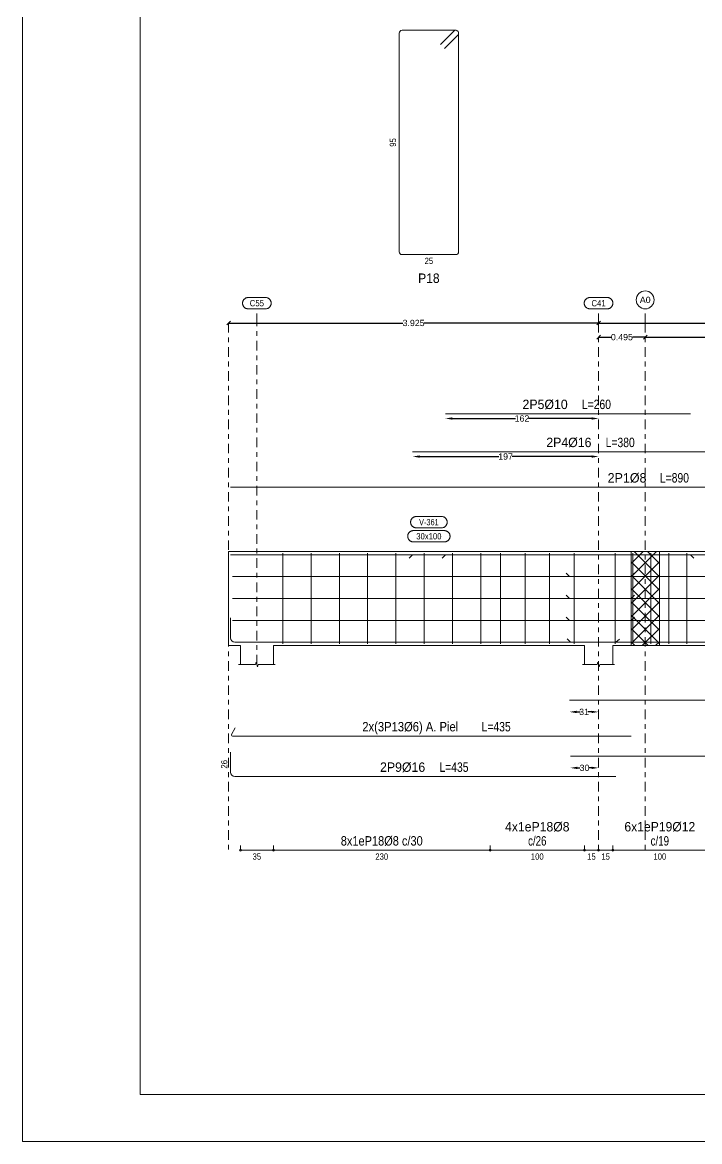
# Model space of a CAD drawing. Header units: millimetres. Extents: x 3 to 479, y -191 to 120.
# Drawn here: x 236.25 to 250.62, y -138.06 to -114.31 of the extents above; entities that cross this region are included whole.
import ezdxf
from ezdxf.enums import TextEntityAlignment as Align

# ---------------------------------------------------------------- set-up
doc = ezdxf.new("R2010")
doc.units = ezdxf.units.MM
doc.linetypes.add('CYPE_RAYAPUNTO', pattern=[0.4125, 0.2025, -0.105, 0, -0.105])
for name, color, linetype, lineweight in [('ALZ_ARM_LONG_ARM_TEXTOS', 3, 'Continuous', 9), ('ALZ_ARM_LONG_TXT_LONG', 3, 'Continuous', 9), ('ALZ_ARM_TRANS_TXT_EST', 3, 'Continuous', 9), ('ALZ_CONT_NUDOS', 122, 'Continuous', 9), ('ALZ_CONT_VIG_HORMIGON', 2, 'Continuous', 9), ('ALZ_COT_COT_ANCLAJES', 3, 'Continuous', 0), ('ALZ_COT_COT_ARM', 3, 'Continuous', 0), ('ALZ_COT_COT_EST', 3, 'Continuous', 0), ('ALZ_COT_COT_LIN_APOYOS', 2, 'CYPE_RAYAPUNTO', 0), ('ALZ_COT_LONGITUD_PROYECTADA', 122, 'Continuous', 0), ('ALZ_COT_TEXTOS_ESTRIBOS', 122, 'Continuous', 0), ('ALZ_REF_COT_LIN_AUX_COTA', 2, 'CYPE_RAYAPUNTO', 9), ('ALZ_REF_REF_NOMBRE', 3, 'Continuous', 9), ('ALZ_REF_REF_REFERENCIA', 3, 'Continuous', 9), ('ALZ_REF_TEXTO_REF_NOMBRE', 3, 'Continuous', 9), ('ALZ_REF_TEXTO_REF_REFERENCIA', 3, 'Continuous', 9), ('ARM_LONGITUDINAL_Ø10', 103, 'Continuous', 9), ('ARM_LONGITUDINAL_Ø16', 212, 'Continuous', 9), ('ARM_LONGITUDINAL_Ø25', 20, 'Continuous', 9), ('ARM_LONGITUDINAL_Ø6', 151, 'Continuous', 9), ('ARM_LONGITUDINAL_Ø8', 32, 'Continuous', 9), ('ARM_TRANSVERSAL_Ø12', 171, 'Continuous', 9), ('ARM_TRANSVERSAL_Ø8', 32, 'Continuous', 9), ('RECUAD_LIMITES', 2, 'Continuous', 0), ('RECUAD_MARCO', 1, 'Continuous', 20), ('SEC_COTAS_TEXTOS_DESPIECE_ESTRIBADO', 122, 'Continuous', 0), ('SEC_REF_TXT_POSICIONES_ARM_ESTRIBOS', 1, 'Continuous', 9)]:
    doc.layers.add(name, color=color, linetype=linetype, lineweight=lineweight)
doc.styles.add('CYPETXT_0.2_romans', font='arial.ttf', dxfattribs={"height": 0.133333})
doc.styles.add('CYPETXT_romans', font='arial.ttf', dxfattribs={"height": 0.2})
doc.dimstyles.new('cype_arrow', dxfattribs={"dimtxt": 0.18, "dimasz": 0.15, "dimexe": 0.05, "dimexo": 0.05, "dimgap": 0, "dimtad": 0, "dimdec": 4, "dimzin": 0, "dimdsep": 46, "dimtxsty": 'CYPETXT_0.2_romans', "dimcen": 0.09, "dimadec": 0, "dimazin": 0, "dimtfac": 1, "dimtdec": 4, "dimtofl": 0, "dimtmove": 2, "dimatfit": 3, "dimfxl": 1, "dimtolj": 1, "dimtzin": 0, "dimarcsym": 0})
doc.dimstyles.new('cype_oblique', dxfattribs={"dimtxt": 0.18, "dimasz": 0.18, "dimexe": 0.05, "dimexo": 0.05, "dimgap": 0, "dimtad": 0, "dimdec": 4, "dimzin": 0, "dimdsep": 46, "dimtxsty": 'CYPETXT_0.2_romans', "dimblk": 'OBLIQUE', "dimtsz": 0.04, "dimcen": 0.09, "dimadec": 0, "dimazin": 0, "dimtfac": 1, "dimtdec": 4, "dimtofl": 0, "dimtmove": 2, "dimatfit": 3, "dimfxl": 1, "dimtolj": 1, "dimtzin": 0, "dimarcsym": 0})

# ---------------------------------------------------------------- blocks, each defined once
blk = doc.blocks.new('*D753')
at = {"layer": 'ALZ_COT_LONGITUD_PROYECTADA', "color": 0, "lineweight": -2, "transparency": 16777216}
for p, q in [((248.438, -121.031), (248.518, -120.951)), ((248.478, -120.991), (248.747, -120.991)), ((249.468, -120.991), (249.198, -120.991)), ((249.428, -121.031), (249.508, -120.951))]:
    blk.add_line(p, q, dxfattribs=at)
at = {"layer": 'Defpoints', "color": 0, "transparency": 16777216}
for p in [(248.478, -120.991), (248.478, -120.991), (249.468, -120.991)]:
    blk.add_point(p, dxfattribs=at)
at = {"layer": 'ALZ_COT_LONGITUD_PROYECTADA', "color": 0, "transparency": 16777216, "insert": (248.973, -120.991), "char_height": 0.1333, "attachment_point": 5, "style": 'CYPETXT_0.2_romans'}
blk.add_mtext('\\A1;0.495', dxfattribs=at)
blk = doc.blocks.new('_OBLIQUE')
at = {"color": 0, "linetype": 'ByBlock', "lineweight": -2}
blk.add_line((-0.5, -0.5), (0.5, 0.5), dxfattribs=at)
blk = doc.blocks.new('*D754')
at = {"layer": 'ALZ_COT_LONGITUD_PROYECTADA', "color": 0, "lineweight": -2, "transparency": 16777216}
for p, q in [((249.428, -121.031), (249.508, -120.951)), ((249.468, -120.991), (253.532, -120.991)), ((257.948, -120.991), (253.883, -120.991)), ((257.908, -121.031), (257.988, -120.951))]:
    blk.add_line(p, q, dxfattribs=at)
at = {"layer": 'Defpoints', "color": 0, "transparency": 16777216}
for p in [(249.468, -120.991), (249.468, -120.991), (257.948, -120.991)]:
    blk.add_point(p, dxfattribs=at)
at = {"layer": 'ALZ_COT_LONGITUD_PROYECTADA', "color": 0, "transparency": 16777216, "insert": (253.708, -120.991), "char_height": 0.1333, "attachment_point": 5, "style": 'CYPETXT_0.2_romans'}
blk.add_mtext('\\A1;4.24', dxfattribs=at)
blk = doc.blocks.new('*D755')
at = {"layer": 'ALZ_COT_LONGITUD_PROYECTADA', "color": 0, "lineweight": -2, "transparency": 16777216}
for p, q in [((240.588, -120.731), (240.668, -120.651)), ((240.628, -120.691), (244.327, -120.691)), ((248.478, -120.691), (244.778, -120.691)), ((248.438, -120.731), (248.518, -120.651))]:
    blk.add_line(p, q, dxfattribs=at)
at = {"layer": 'Defpoints', "color": 0, "transparency": 16777216}
for p in [(240.628, -120.691), (240.628, -120.691), (248.478, -120.691)]:
    blk.add_point(p, dxfattribs=at)
at = {"layer": 'ALZ_COT_LONGITUD_PROYECTADA', "color": 0, "transparency": 16777216, "insert": (244.553, -120.691), "char_height": 0.1333, "attachment_point": 5, "style": 'CYPETXT_0.2_romans'}
blk.add_mtext('\\A1;3.925', dxfattribs=at)
blk = doc.blocks.new('*D756')
at = {"layer": 'ALZ_COT_LONGITUD_PROYECTADA', "color": 0, "lineweight": -2, "transparency": 16777216}
for p, q in [((248.438, -120.731), (248.518, -120.651)), ((248.478, -120.691), (252.984, -120.691)), ((257.948, -120.691), (253.441, -120.691)), ((257.908, -120.731), (257.988, -120.651))]:
    blk.add_line(p, q, dxfattribs=at)
at = {"layer": 'Defpoints', "color": 0, "transparency": 16777216}
for p in [(248.478, -120.691), (248.478, -120.691), (257.948, -120.691)]:
    blk.add_point(p, dxfattribs=at)
at = {"layer": 'ALZ_COT_LONGITUD_PROYECTADA', "color": 0, "transparency": 16777216, "insert": (253.213, -120.691), "char_height": 0.1333, "attachment_point": 5, "style": 'CYPETXT_0.2_romans'}
blk.add_mtext('\\A1;4.735', dxfattribs=at)
blk = doc.blocks.new('*D760')
at = {"layer": 'ALZ_COT_COT_ARM', "color": 0, "lineweight": -2, "transparency": 16777216}
for p, q in [((248.013, -128.942), (248.087, -128.942)), ((248.328, -128.942), (248.253, -128.942))]:
    blk.add_line(p, q, dxfattribs=at)
at = {"layer": 'ALZ_COT_COT_ARM', "color": 0, "transparency": 16777216}
for points in [[(248.013, -128.917), (248.013, -128.967), (247.863, -128.942)], [(248.328, -128.917), (248.328, -128.967), (248.478, -128.942)]]:
    blk.add_solid(points, dxfattribs=at)
at = {"layer": 'Defpoints', "color": 0, "transparency": 16777216}
for p in [(247.863, -128.942), (248.478, -128.942), (248.478, -128.942)]:
    blk.add_point(p, dxfattribs=at)
at = {"layer": 'ALZ_COT_COT_ARM', "color": 0, "transparency": 16777216, "insert": (248.17, -128.942), "char_height": 0.1333, "attachment_point": 5, "style": 'CYPETXT_0.2_romans'}
blk.add_mtext('\\A1;31', dxfattribs=at)
blk = doc.blocks.new('*D764')
at = {"layer": 'ALZ_COT_COT_ARM', "color": 0, "lineweight": -2, "transparency": 16777216}
for p, q in [((244.683, -123.524), (246.364, -123.524)), ((248.328, -123.524), (246.646, -123.524))]:
    blk.add_line(p, q, dxfattribs=at)
at = {"layer": 'ALZ_COT_COT_ARM', "color": 0, "transparency": 16777216}
for points in [[(244.683, -123.499), (244.683, -123.549), (244.533, -123.524)], [(248.328, -123.499), (248.328, -123.549), (248.478, -123.524)]]:
    blk.add_solid(points, dxfattribs=at)
at = {"layer": 'Defpoints', "color": 0, "transparency": 16777216}
for p in [(244.533, -123.524), (248.478, -123.524), (248.478, -123.524)]:
    blk.add_point(p, dxfattribs=at)
at = {"layer": 'ALZ_COT_COT_ARM', "color": 0, "transparency": 16777216, "insert": (246.505, -123.524), "char_height": 0.1333, "attachment_point": 5, "style": 'CYPETXT_0.2_romans'}
blk.add_mtext('\\A1;197', dxfattribs=at)
blk = doc.blocks.new('*D765')
at = {"layer": 'ALZ_COT_COT_ARM', "color": 0, "lineweight": -2, "transparency": 16777216}
for p, q in [((245.378, -122.717), (246.713, -122.717)), ((248.328, -122.717), (246.993, -122.717))]:
    blk.add_line(p, q, dxfattribs=at)
at = {"layer": 'ALZ_COT_COT_ARM', "color": 0, "transparency": 16777216}
for points in [[(245.378, -122.692), (245.378, -122.742), (245.228, -122.717)], [(248.328, -122.692), (248.328, -122.742), (248.478, -122.717)]]:
    blk.add_solid(points, dxfattribs=at)
at = {"layer": 'Defpoints', "color": 0, "transparency": 16777216}
for p in [(245.228, -122.717), (248.478, -122.717), (248.478, -122.717)]:
    blk.add_point(p, dxfattribs=at)
at = {"layer": 'ALZ_COT_COT_ARM', "color": 0, "transparency": 16777216, "insert": (246.853, -122.717), "char_height": 0.1333, "attachment_point": 5, "style": 'CYPETXT_0.2_romans'}
blk.add_mtext('\\A1;162', dxfattribs=at)
blk = doc.blocks.new('*D769')
at = {"layer": 'ALZ_COT_COT_ARM', "color": 0, "lineweight": -2, "transparency": 16777216}
for p, q in [((248.03, -130.129), (248.083, -130.129)), ((248.328, -130.129), (248.274, -130.129))]:
    blk.add_line(p, q, dxfattribs=at)
at = {"layer": 'ALZ_COT_COT_ARM', "color": 0, "transparency": 16777216}
for points in [[(248.03, -130.104), (248.03, -130.154), (247.88, -130.129)], [(248.328, -130.104), (248.328, -130.154), (248.478, -130.129)]]:
    blk.add_solid(points, dxfattribs=at)
at = {"layer": 'Defpoints', "color": 0, "transparency": 16777216}
for p in [(247.88, -130.129), (248.478, -130.129), (248.478, -130.129)]:
    blk.add_point(p, dxfattribs=at)
at = {"layer": 'ALZ_COT_COT_ARM', "color": 0, "transparency": 16777216, "insert": (248.179, -130.129), "char_height": 0.1333, "attachment_point": 5, "style": 'CYPETXT_0.2_romans'}
blk.add_mtext('\\A1;30', dxfattribs=at)

msp = doc.modelspace()

# ---------------------------------------------------------------- linework, layer by layer
at = {"layer": 'ALZ_CONT_NUDOS', "lineweight": 0}
for p, q in [((249.16751, -125.79065), (249.42243, -125.53573)), ((249.16751, -126.07349), (249.70527, -125.53573)), ((249.76751, -126.07349), (249.22974, -125.53573)), ((249.76751, -125.79065), (249.51259, -125.53573)), ((249.16751, -126.35633), (249.76751, -125.75633)), ((249.76751, -126.35633), (249.16751, -125.75633)), ((249.16751, -126.63917), (249.76751, -126.03917)), ((249.76751, -126.63917), (249.16751, -126.03917)), ((249.16751, -126.92202), (249.76751, -126.32202)), ((249.76751, -126.92202), (249.16751, -126.32202)), ((249.16751, -127.20486), (249.76751, -126.60486)), ((249.76751, -127.20486), (249.16751, -126.60486)), ((249.16751, -127.4877), (249.76751, -126.8877)), ((249.76751, -127.4877), (249.16751, -126.8877)), ((249.53269, -127.53573), (249.16751, -127.17055)), ((249.40233, -127.53573), (249.76751, -127.17055)), ((249.24984, -127.53573), (249.16751, -127.45339)), ((249.68517, -127.53573), (249.76751, -127.45339))]:
    msp.add_line(p, q, dxfattribs=at)
at = {"layer": 'ALZ_CONT_NUDOS'}
for p, q in [((240.87751, -127.53573), (240.87751, -127.93573)), ((241.57751, -127.53573), (241.57751, -127.93573)), ((248.17751, -127.53573), (248.17751, -127.93573)), ((248.77751, -127.53573), (248.77751, -127.93573))]:
    msp.add_line(p, q, dxfattribs=at)
for points in [[(241.57751, -125.53573), (240.87751, -125.53573), (240.62751, -125.53573), (240.62751, -127.53573), (240.87751, -127.53573)], [(248.17751, -125.53573), (248.77751, -125.53573)], [(240.83751, -127.93573), (241.19751, -127.93573), (241.21251, -127.88573), (241.24251, -127.98573), (241.25751, -127.93573), (241.61751, -127.93573)], [(248.13751, -127.93573), (248.44751, -127.93573), (248.46251, -127.88573), (248.49251, -127.98573), (248.50751, -127.93573), (248.81751, -127.93573)]]:
    msp.add_lwpolyline(points, dxfattribs=at)
at = {"layer": 'ALZ_CONT_NUDOS', "lineweight": 0}
msp.add_lwpolyline([(249.16751, -125.53573), (249.16751, -127.53573), (249.76751, -127.53573), (249.76751, -125.53573), (249.16751, -125.53573)], close=True, dxfattribs=at)
at = {"layer": 'ALZ_CONT_VIG_HORMIGON'}
for p, q in [((241.57751, -125.53573), (248.17751, -125.53573)), ((248.77751, -125.53573), (249.46751, -125.53573)), ((249.46751, -125.53573), (257.64751, -125.53573)), ((241.57751, -127.53573), (248.17751, -127.53573)), ((248.77751, -127.53573), (249.46751, -127.53573)), ((249.46751, -127.53573), (257.64751, -127.53573))]:
    msp.add_line(p, q, dxfattribs=at)
at = {"layer": 'ALZ_COT_COT_EST'}
for p, q in [((240.87751, -131.87754), (240.87751, -131.77754)), ((241.57751, -131.87754), (241.57751, -131.77754)), ((246.17751, -131.87754), (246.17751, -131.77754)), ((248.17751, -131.87754), (248.17751, -131.77754)), ((248.47751, -131.87754), (248.47751, -131.77754)), ((248.77751, -131.87754), (248.77751, -131.77754))]:
    msp.add_line(p, q, dxfattribs=at)
for points in [[(240.87751, -131.87754), (241.57751, -131.87754), (241.57751, -131.77754)], [(241.57751, -131.87754), (246.17751, -131.87754), (246.17751, -131.77754)], [(246.17751, -131.87754), (248.17751, -131.87754), (248.17751, -131.77754)], [(248.17751, -131.87754), (248.47751, -131.87754), (248.47751, -131.77754)], [(248.47751, -131.87754), (248.77751, -131.87754), (248.77751, -131.77754)], [(248.77751, -131.87754), (250.77751, -131.87754), (250.77751, -131.77754)]]:
    msp.add_lwpolyline(points, dxfattribs=at)
for centre in [(240.87751, -131.87754), (241.57751, -131.87754), (241.57751, -131.87754), (246.17751, -131.87754), (246.17751, -131.87754), (248.17751, -131.87754), (248.17751, -131.87754), (248.47751, -131.87754), (248.47751, -131.87754), (248.77751, -131.87754), (248.77751, -131.87754)]:
    msp.add_circle(centre, 0.02, dxfattribs=at)
at = {"layer": 'ALZ_COT_COT_LIN_APOYOS'}
for p, q in [((240.62751, -120.69082), (240.62751, -131.87754)), ((248.47751, -120.69082), (248.47751, -131.87754)), ((248.47751, -120.69082), (248.47751, -131.87754)), ((249.46751, -120.69082), (249.46751, -131.87754))]:
    msp.add_line(p, q, dxfattribs=at)
at = {"layer": 'ALZ_REF_COT_LIN_AUX_COTA'}
for p, q in [((241.22751, -120.69082), (241.22751, -120.39082)), ((248.47751, -120.69082), (248.47751, -120.39082)), ((249.46751, -120.69082), (249.46751, -120.39082)), ((241.22751, -127.93573), (241.22751, -120.69082))]:
    msp.add_line(p, q, dxfattribs=at)
at = {"layer": 'ALZ_REF_REF_NOMBRE'}
for points in [[(245.14551, -124.79573), (245.15352, -124.79599), (245.1615, -124.7968), (245.16941, -124.79813), (245.17721, -124.79999), (245.18487, -124.80237), (245.19235, -124.80525), (245.19963, -124.80862), (245.20666, -124.81248), (245.21342, -124.81679), (245.21988, -124.82155), (245.226, -124.82673), (245.23176, -124.8323), (245.23714, -124.83825), (245.24211, -124.84454), (245.24665, -124.85116), (245.25074, -124.85806), (245.25436, -124.86521), (245.25749, -124.8726), (245.26012, -124.88017), (245.26224, -124.88791), (245.26383, -124.89577), (245.2649, -124.90371), (245.26544, -124.91172), (245.26544, -124.91974), (245.2649, -124.92774), (245.26383, -124.93569), (245.26224, -124.94354), (245.26012, -124.95128), (245.25749, -124.95885), (245.25436, -124.96624), (245.25074, -124.9734), (245.24665, -124.9803), (245.24211, -124.98691), (245.23714, -124.9932), (245.23176, -124.99915), (245.226, -125.00472), (245.21988, -125.0099), (245.21342, -125.01466), (245.20666, -125.01897), (245.19963, -125.02283), (245.19235, -125.0262), (245.18487, -125.02909), (245.17721, -125.03146), (245.16941, -125.03332), (245.1615, -125.03466), (245.15352, -125.03546), (245.14551, -125.03573), (244.60951, -125.03573), (244.60149, -125.03546), (244.59351, -125.03466), (244.5856, -125.03332), (244.5778, -125.03146), (244.57014, -125.02909), (244.56266, -125.0262), (244.55538, -125.02283), (244.54835, -125.01897), (244.54159, -125.01466), (244.53514, -125.0099), (244.52901, -125.00472), (244.52325, -124.99915), (244.51787, -124.9932), (244.5129, -124.98691), (244.50836, -124.9803), (244.50427, -124.9734), (244.50065, -124.96624), (244.49752, -124.95885), (244.49489, -124.95128), (244.49277, -124.94354), (244.49118, -124.93569), (244.49011, -124.92774), (244.48957, -124.91974), (244.48957, -124.91172), (244.49011, -124.90371), (244.49118, -124.89577), (244.49277, -124.88791), (244.49489, -124.88017), (244.49752, -124.8726), (244.50065, -124.86521), (244.50427, -124.85806), (244.50836, -124.85116), (244.5129, -124.84454), (244.51787, -124.83825), (244.52325, -124.8323), (244.52901, -124.82673), (244.53514, -124.82155), (244.54159, -124.81679), (244.54835, -124.81248), (244.55538, -124.80862), (244.56266, -124.80525), (244.57014, -124.80237), (244.5778, -124.79999), (244.5856, -124.79813), (244.59351, -124.7968), (244.60149, -124.79599), (244.60951, -124.79573), (245.14551, -124.79573)], [(245.20651, -125.09573), (245.21452, -125.09599), (245.2225, -125.0968), (245.23041, -125.09813), (245.23821, -125.09999), (245.24587, -125.10237), (245.25335, -125.10525), (245.26063, -125.10862), (245.26766, -125.11248), (245.27442, -125.11679), (245.28088, -125.12155), (245.287, -125.12673), (245.29276, -125.1323), (245.29814, -125.13825), (245.30311, -125.14454), (245.30765, -125.15116), (245.31174, -125.15806), (245.31536, -125.16521), (245.31849, -125.1726), (245.32112, -125.18017), (245.32324, -125.18791), (245.32483, -125.19577), (245.3259, -125.20371), (245.32644, -125.21172), (245.32644, -125.21974), (245.3259, -125.22774), (245.32483, -125.23569), (245.32324, -125.24354), (245.32112, -125.25128), (245.31849, -125.25885), (245.31536, -125.26624), (245.31174, -125.2734), (245.30765, -125.2803), (245.30311, -125.28691), (245.29814, -125.2932), (245.29276, -125.29915), (245.287, -125.30472), (245.28088, -125.3099), (245.27442, -125.31466), (245.26766, -125.31897), (245.26063, -125.32283), (245.25335, -125.3262), (245.24587, -125.32909), (245.23821, -125.33146), (245.23041, -125.33332), (245.2225, -125.33466), (245.21452, -125.33546), (245.20651, -125.33573), (244.54851, -125.33573), (244.54049, -125.33546), (244.53251, -125.33466), (244.5246, -125.33332), (244.5168, -125.33146), (244.50914, -125.32909), (244.50166, -125.3262), (244.49438, -125.32283), (244.48735, -125.31897), (244.48059, -125.31466), (244.47414, -125.3099), (244.46801, -125.30472), (244.46225, -125.29915), (244.45687, -125.2932), (244.4519, -125.28691), (244.44736, -125.2803), (244.44327, -125.2734), (244.43965, -125.26624), (244.43652, -125.25885), (244.43389, -125.25128), (244.43177, -125.24354), (244.43018, -125.23569), (244.42911, -125.22774), (244.42857, -125.21974), (244.42857, -125.21172), (244.42911, -125.20371), (244.43018, -125.19577), (244.43177, -125.18791), (244.43389, -125.18017), (244.43652, -125.1726), (244.43965, -125.16521), (244.44327, -125.15806), (244.44736, -125.15116), (244.4519, -125.14454), (244.45687, -125.13825), (244.46225, -125.1323), (244.46801, -125.12673), (244.47414, -125.12155), (244.48059, -125.11679), (244.48735, -125.11248), (244.49438, -125.10862), (244.50166, -125.10525), (244.50914, -125.10237), (244.5168, -125.09999), (244.5246, -125.09813), (244.53251, -125.0968), (244.54049, -125.09599), (244.54851, -125.09573), (245.20651, -125.09573)]]:
    msp.add_lwpolyline(points, close=True, dxfattribs=at)
at = {"layer": 'ALZ_REF_REF_REFERENCIA'}
for points in [[(241.41151, -120.15082), (241.41952, -120.15109), (241.4275, -120.15189), (241.43541, -120.15322), (241.44321, -120.15508), (241.45087, -120.15746), (241.45835, -120.16034), (241.46563, -120.16372), (241.47266, -120.16757), (241.47942, -120.17189), (241.48588, -120.17664), (241.492, -120.18182), (241.49776, -120.1874), (241.50314, -120.19334), (241.50811, -120.19964), (241.51265, -120.20625), (241.51674, -120.21315), (241.52036, -120.22031), (241.52349, -120.22769), (241.52612, -120.23527), (241.52824, -120.243), (241.52983, -120.25086), (241.5309, -120.25881), (241.53144, -120.26681), (241.53144, -120.27483), (241.5309, -120.28283), (241.52983, -120.29078), (241.52824, -120.29864), (241.52612, -120.30637), (241.52349, -120.31395), (241.52036, -120.32133), (241.51674, -120.32849), (241.51265, -120.33539), (241.50811, -120.342), (241.50314, -120.3483), (241.49776, -120.35424), (241.492, -120.35982), (241.48588, -120.365), (241.47942, -120.36975), (241.47266, -120.37407), (241.46563, -120.37792), (241.45835, -120.3813), (241.45087, -120.38418), (241.44321, -120.38656), (241.43541, -120.38842), (241.4275, -120.38975), (241.41952, -120.39055), (241.41151, -120.39082), (241.04351, -120.39082), (241.03549, -120.39055), (241.02751, -120.38975), (241.0196, -120.38842), (241.0118, -120.38656), (241.00414, -120.38418), (240.99666, -120.3813), (240.98938, -120.37792), (240.98235, -120.37407), (240.97559, -120.36975), (240.96914, -120.365), (240.96301, -120.35982), (240.95725, -120.35424), (240.95187, -120.3483), (240.9469, -120.342), (240.94236, -120.33539), (240.93827, -120.32849), (240.93465, -120.32133), (240.93152, -120.31395), (240.92889, -120.30637), (240.92677, -120.29864), (240.92518, -120.29078), (240.92411, -120.28283), (240.92357, -120.27483), (240.92357, -120.26681), (240.92411, -120.25881), (240.92518, -120.25086), (240.92677, -120.243), (240.92889, -120.23527), (240.93152, -120.22769), (240.93465, -120.22031), (240.93827, -120.21315), (240.94236, -120.20625), (240.9469, -120.19964), (240.95187, -120.19334), (240.95725, -120.1874), (240.96301, -120.18182), (240.96914, -120.17664), (240.97559, -120.17189), (240.98235, -120.16757), (240.98938, -120.16372), (240.99666, -120.16034), (241.00414, -120.15746), (241.0118, -120.15508), (241.0196, -120.15322), (241.02751, -120.15189), (241.03549, -120.15109), (241.04351, -120.15082), (241.41151, -120.15082)], [(248.66151, -120.15082), (248.66952, -120.15109), (248.6775, -120.15189), (248.68541, -120.15322), (248.69321, -120.15508), (248.70087, -120.15746), (248.70835, -120.16034), (248.71563, -120.16372), (248.72266, -120.16757), (248.72942, -120.17189), (248.73588, -120.17664), (248.742, -120.18182), (248.74776, -120.1874), (248.75314, -120.19334), (248.75811, -120.19964), (248.76265, -120.20625), (248.76674, -120.21315), (248.77036, -120.22031), (248.77349, -120.22769), (248.77612, -120.23527), (248.77824, -120.243), (248.77983, -120.25086), (248.7809, -120.25881), (248.78144, -120.26681), (248.78144, -120.27483), (248.7809, -120.28283), (248.77983, -120.29078), (248.77824, -120.29864), (248.77612, -120.30637), (248.77349, -120.31395), (248.77036, -120.32133), (248.76674, -120.32849), (248.76265, -120.33539), (248.75811, -120.342), (248.75314, -120.3483), (248.74776, -120.35424), (248.742, -120.35982), (248.73588, -120.365), (248.72942, -120.36975), (248.72266, -120.37407), (248.71563, -120.37792), (248.70835, -120.3813), (248.70087, -120.38418), (248.69321, -120.38656), (248.68541, -120.38842), (248.6775, -120.38975), (248.66952, -120.39055), (248.66151, -120.39082), (248.29351, -120.39082), (248.28549, -120.39055), (248.27751, -120.38975), (248.2696, -120.38842), (248.2618, -120.38656), (248.25414, -120.38418), (248.24666, -120.3813), (248.23938, -120.37792), (248.23235, -120.37407), (248.22559, -120.36975), (248.21914, -120.365), (248.21301, -120.35982), (248.20725, -120.35424), (248.20187, -120.3483), (248.1969, -120.342), (248.19236, -120.33539), (248.18827, -120.32849), (248.18465, -120.32133), (248.18152, -120.31395), (248.17889, -120.30637), (248.17677, -120.29864), (248.17518, -120.29078), (248.17411, -120.28283), (248.17357, -120.27483), (248.17357, -120.26681), (248.17411, -120.25881), (248.17518, -120.25086), (248.17677, -120.243), (248.17889, -120.23527), (248.18152, -120.22769), (248.18465, -120.22031), (248.18827, -120.21315), (248.19236, -120.20625), (248.1969, -120.19964), (248.20187, -120.19334), (248.20725, -120.1874), (248.21301, -120.18182), (248.21914, -120.17664), (248.22559, -120.17189), (248.23235, -120.16757), (248.23938, -120.16372), (248.24666, -120.16034), (248.25414, -120.15746), (248.2618, -120.15508), (248.2696, -120.15322), (248.27751, -120.15189), (248.28549, -120.15109), (248.29351, -120.15082), (248.66151, -120.15082)]]:
    msp.add_lwpolyline(points, close=True, dxfattribs=at)
msp.add_circle((249.46751, -120.20059), 0.19023, dxfattribs=at)
at = {"layer": 'ARM_LONGITUDINAL_Ø10'}
for p, q in [((245.22841, -125.60773), (245.1577, -125.67844)), ((250.42841, -125.60773), (250.49912, -125.67844))]:
    msp.add_line(p, q, dxfattribs=at)
for points in [[(245.22841, -122.61664), (250.42841, -122.61664)], [(245.22841, -125.60773), (250.42841, -125.60773)]]:
    msp.add_lwpolyline(points, dxfattribs=at)
at = {"layer": 'ARM_LONGITUDINAL_Ø16'}
for p, q in [((244.53293, -125.60773), (244.46222, -125.67844)), ((248.84751, -127.46373), (248.92256, -127.39764))]:
    msp.add_line(p, q, dxfattribs=at)
for points in [[(244.53293, -123.42408), (252.13293, -123.42408)], [(244.53293, -125.60773), (252.13293, -125.60773)], [(240.66751, -126.94373), (240.66751, -127.36773), (240.67481, -127.40446), (240.69562, -127.43561), (240.72677, -127.45642), (240.76351, -127.46373), (248.84751, -127.46373)], [(240.66751, -129.79323), (240.66751, -130.21723), (240.67481, -130.25397), (240.69562, -130.28511), (240.72677, -130.30592), (240.76351, -130.31323), (248.84751, -130.31323)]]:
    msp.add_lwpolyline(points, dxfattribs=at)
at = {"layer": 'ARM_LONGITUDINAL_Ø25'}
msp.add_line((247.87955, -127.46373), (247.80884, -127.39302), dxfattribs=at)
for points in [[(247.87955, -127.46373), (258.37955, -127.46373)], [(247.87955, -129.88253), (258.37955, -129.88253)]]:
    msp.add_lwpolyline(points, dxfattribs=at)
at = {"layer": 'ARM_LONGITUDINAL_Ø6'}
for p, q in [((247.86251, -126.07173), (247.79179, -126.00102)), ((249.16751, -126.07173), (249.23822, -126.00102)), ((247.86251, -126.53573), (247.79179, -126.46502)), ((249.16751, -126.53573), (249.23822, -126.46502)), ((247.86251, -126.99973), (247.79179, -126.92902)), ((249.16751, -126.99973), (249.23822, -126.92902))]:
    msp.add_line(p, q, dxfattribs=at)
for points in [[(240.70907, -126.07173), (249.16751, -126.07173)], [(247.86251, -126.07173), (258.56251, -126.07173)], [(240.70907, -126.53573), (249.16751, -126.53573)], [(247.86251, -126.53573), (258.56251, -126.53573)], [(240.70907, -126.99973), (249.16751, -126.99973)], [(247.86251, -126.99973), (258.56251, -126.99973)], [(247.86251, -128.69596), (258.56251, -128.69596)], [(240.76751, -129.28195), (240.68829, -129.41916), (240.6908, -129.43338), (240.69802, -129.44588), (240.70907, -129.45516), (249.16751, -129.45516)]]:
    msp.add_lwpolyline(points, dxfattribs=at)
at = {"layer": 'ARM_LONGITUDINAL_Ø8'}
for points in [[(240.66751, -124.17573), (258.46751, -124.17573)], [(240.66751, -125.60773), (258.46751, -125.60773)]]:
    msp.add_lwpolyline(points, dxfattribs=at)
at = {"layer": 'ARM_TRANSVERSAL_Ø12'}
for p, q in [((248.82751, -125.57573), (248.82751, -127.49573)), ((249.20751, -125.57573), (249.20751, -127.49573)), ((249.58751, -125.57573), (249.58751, -127.49573)), ((249.96751, -125.57573), (249.96751, -127.49573)), ((250.34751, -125.57573), (250.34751, -127.49573))]:
    msp.add_line(p, q, dxfattribs=at)
at = {"layer": 'ARM_TRANSVERSAL_Ø8'}
for p, q in [((241.77751, -125.57573), (241.77751, -127.49573)), ((242.37751, -125.57573), (242.37751, -127.49573)), ((242.97751, -125.57573), (242.97751, -127.49573)), ((243.57751, -125.57573), (243.57751, -127.49573)), ((244.17751, -125.57573), (244.17751, -127.49573)), ((244.77751, -125.57573), (244.77751, -127.49573)), ((245.37751, -125.57573), (245.37751, -127.49573)), ((245.97751, -125.57573), (245.97751, -127.49573)), ((246.39751, -125.57573), (246.39751, -127.49573)), ((246.91751, -125.57573), (246.91751, -127.49573)), ((247.43751, -125.57573), (247.43751, -127.49573)), ((247.95751, -125.57573), (247.95751, -127.49573))]:
    msp.add_line(p, q, dxfattribs=at)
msp.add_lwpolyline([(245.20709, -114.86564), (245.48993, -114.58279), (245.49605, -114.57564), (245.50097, -114.56761), (245.50457, -114.55891), (245.50677, -114.54975), (245.50751, -114.54037), (245.50635, -114.52866), (245.50294, -114.51741), (245.49739, -114.50703), (245.48993, -114.49794), (245.48084, -114.49048), (245.47047, -114.48494), (245.45921, -114.48152), (245.44751, -114.48037), (244.30751, -114.48037), (244.28454, -114.48494), (244.26508, -114.49794), (244.25207, -114.51741), (244.24751, -114.54037), (244.24751, -119.18037), (244.25207, -119.20333), (244.26508, -119.22279), (244.28454, -119.2358), (244.30751, -119.24037), (245.44751, -119.24037), (245.47047, -119.2358), (245.48993, -119.22279), (245.50294, -119.20333), (245.50751, -119.18037), (245.50751, -114.54037), (245.50635, -114.52866), (245.50294, -114.51741), (245.49739, -114.50703), (245.48993, -114.49794), (245.48084, -114.49048), (245.47047, -114.48494), (245.45921, -114.48152), (245.44751, -114.48037), (245.4358, -114.48152), (245.42454, -114.48494), (245.41417, -114.49048), (245.40508, -114.49794), (245.12224, -114.78078)], dxfattribs=at)
at = {"layer": 'RECUAD_LIMITES'}
msp.add_lwpolyline([(236.25251, -138.05816), (295.65251, -138.05816), (295.65251, -96.05816), (236.25251, -96.05816), (236.25251, -138.05816)], close=True, dxfattribs=at)
at = {"layer": 'RECUAD_MARCO'}
msp.add_lwpolyline([(238.75251, -137.05816), (294.65251, -137.05816), (294.65251, -97.05816), (238.75251, -97.05816), (238.75251, -137.05816)], close=True, dxfattribs=at)

# ---------------------------------------------------------------- texts
at = {"layer": 'ALZ_ARM_LONG_ARM_TEXTOS', "style": 'CYPETXT_romans'}
for s, width, p in [('2P5%%c10', 0.935124, (247.34341, -122.51664)), ('2P4%%c16', 0.935124, (247.84793, -123.32408)), ('2P1%%c8', 0.947337, (249.08251, -124.07573)), ('2x(3P13%%c6) A. Piel', 0.851134, (244.48251, -129.35516)), ('2P9%%c16', 0.935124, (244.32051, -130.21323))]:
    msp.add_text(s, height=0.2, dxfattribs=dict(at, width=width)).set_placement(p, align=Align.CENTER)
at = {"layer": 'ALZ_ARM_LONG_TXT_LONG', "style": 'CYPETXT_romans', "width": 0.785606}
for s, p in [(' L=260', (248.40191, -122.51664)), (' L=380', (248.90643, -123.32408)), (' L=890', (250.05701, -124.07573)), (' L=435', (246.27451, -129.35516)), (' L=435', (245.37901, -130.21323))]:
    msp.add_text(s, height=0.2, dxfattribs=at).set_placement(p, align=Align.CENTER)
at = {"layer": 'ALZ_ARM_TRANS_TXT_EST', "style": 'CYPETXT_romans'}
for s, width, p in [('4x1eP18%%c8', 0.92733, (247.17751, -131.47754)), ('6x1eP19%%c12', 0.92177, (249.77751, -131.47754)), ('8x1eP18%%c8 c/30', 0.835132, (243.87751, -131.77754)), ('c/26', 0.739875, (247.17751, -131.77754)), ('c/19', 0.739875, (249.77751, -131.77754))]:
    msp.add_text(s, height=0.2, dxfattribs=dict(at, width=width)).set_placement(p, align=Align.CENTER)
at = {"layer": 'ALZ_COT_COT_ANCLAJES', "style": 'CYPETXT_romans', "width": 0.872274}
msp.add_text('26', height=0.133333, rotation=90, dxfattribs=at).set_placement((240.60084, -130.05323), align=Align.CENTER)
at = {"layer": 'ALZ_COT_TEXTOS_ESTRIBOS', "style": 'CYPETXT_romans', "width": 0.872274}
for s, p in [('35', (241.22751, -131.94421)), ('230', (243.87751, -131.94421)), ('100', (247.17751, -131.94421)), ('15', (248.32751, -131.94421)), ('15', (248.62751, -131.94421)), ('100', (249.77751, -131.94421))]:
    msp.add_text(s, height=0.133333, dxfattribs=at).set_placement(p, align=Align.TOP_CENTER)
at = {"layer": 'ALZ_REF_TEXTO_REF_NOMBRE', "style": 'CYPETXT_romans'}
for s, width, p in [('V-361', 0.803518, (244.87751, -124.91573)), ('30x100', 0.875466, (244.87751, -125.21573))]:
    msp.add_text(s, height=0.133333, dxfattribs=dict(at, width=width)).set_placement(p, align=Align.MIDDLE_CENTER)
at = {"layer": 'ALZ_REF_TEXTO_REF_REFERENCIA', "style": 'CYPETXT_romans'}
for s, width, p in [('A0', 1.007096, (249.46751, -120.20059)), ('C55', 0.8832, (241.22751, -120.27082)), ('C41', 0.8832, (248.47751, -120.27082))]:
    msp.add_text(s, height=0.133333, dxfattribs=dict(at, width=width)).set_placement(p, align=Align.MIDDLE_CENTER)
at = {"layer": 'SEC_COTAS_TEXTOS_DESPIECE_ESTRIBADO', "style": 'CYPETXT_romans', "width": 0.872274}
msp.add_text('95', height=0.133333, rotation=90, dxfattribs=at).set_placement((244.18084, -116.86037), align=Align.CENTER)
msp.add_text('25', height=0.133333, dxfattribs=at).set_placement((244.87751, -119.30704), align=Align.TOP_CENTER)
at = {"layer": 'SEC_REF_TXT_POSICIONES_ARM_ESTRIBOS', "style": 'CYPETXT_romans', "width": 0.91451}
msp.add_text('P18', height=0.2, dxfattribs=at).set_placement((244.87751, -119.74037), align=Align.MIDDLE_CENTER)

# ---------------------------------------------------------------- dimensions: what is measured, and where the dimension line sits
at = {"layer": 'ALZ_COT_COT_ARM'}
for p1, p2, text, picture, middle in [((245.22841, -122.71664), (248.47751, -122.71664), '162', '*D765', (246.85296, -122.71664)), ((244.53293, -123.52408), (248.47751, -123.52408), '197', '*D764', (246.50522, -123.52408)), ((247.86251, -128.94196), (248.47751, -128.94196), '31', '*D760', (248.17001, -128.94196)), ((247.87955, -130.12853), (248.47751, -130.12853), '30', '*D769', (248.17853, -130.12853))]:
    dim = msp.add_aligned_dim(p1=p1, p2=p2, distance=0, text=text, dimstyle='cype_arrow', override={"dimexe": 0, "dimexo": 0}, dxfattribs=at)
    dim.commit()
    dim.dimension.update_dxf_attribs({"geometry": picture, "text_midpoint": middle})
at = {"layer": 'ALZ_COT_LONGITUD_PROYECTADA'}
for p1, p2, text, picture, middle in [((248.47751, -120.69082), (240.62751, -120.69082), '3.925', '*D755', (244.55251, -120.69082)), ((257.94751, -120.69082), (248.47751, -120.69082), '4.735', '*D756', (253.21251, -120.69082)), ((249.46751, -120.99082), (248.47751, -120.99082), '0.495', '*D753', (248.97251, -120.99082)), ((257.94751, -120.99082), (249.46751, -120.99082), '4.24', '*D754', (253.70751, -120.99082))]:
    dim = msp.add_aligned_dim(p1=p1, p2=p2, distance=0, text=text, dimstyle='cype_oblique', override={"dimexe": 0, "dimexo": 0}, dxfattribs=at)
    dim.commit()
    dim.dimension.update_dxf_attribs({"geometry": picture, "text_midpoint": middle})

doc.saveas('drawing.dxf')
